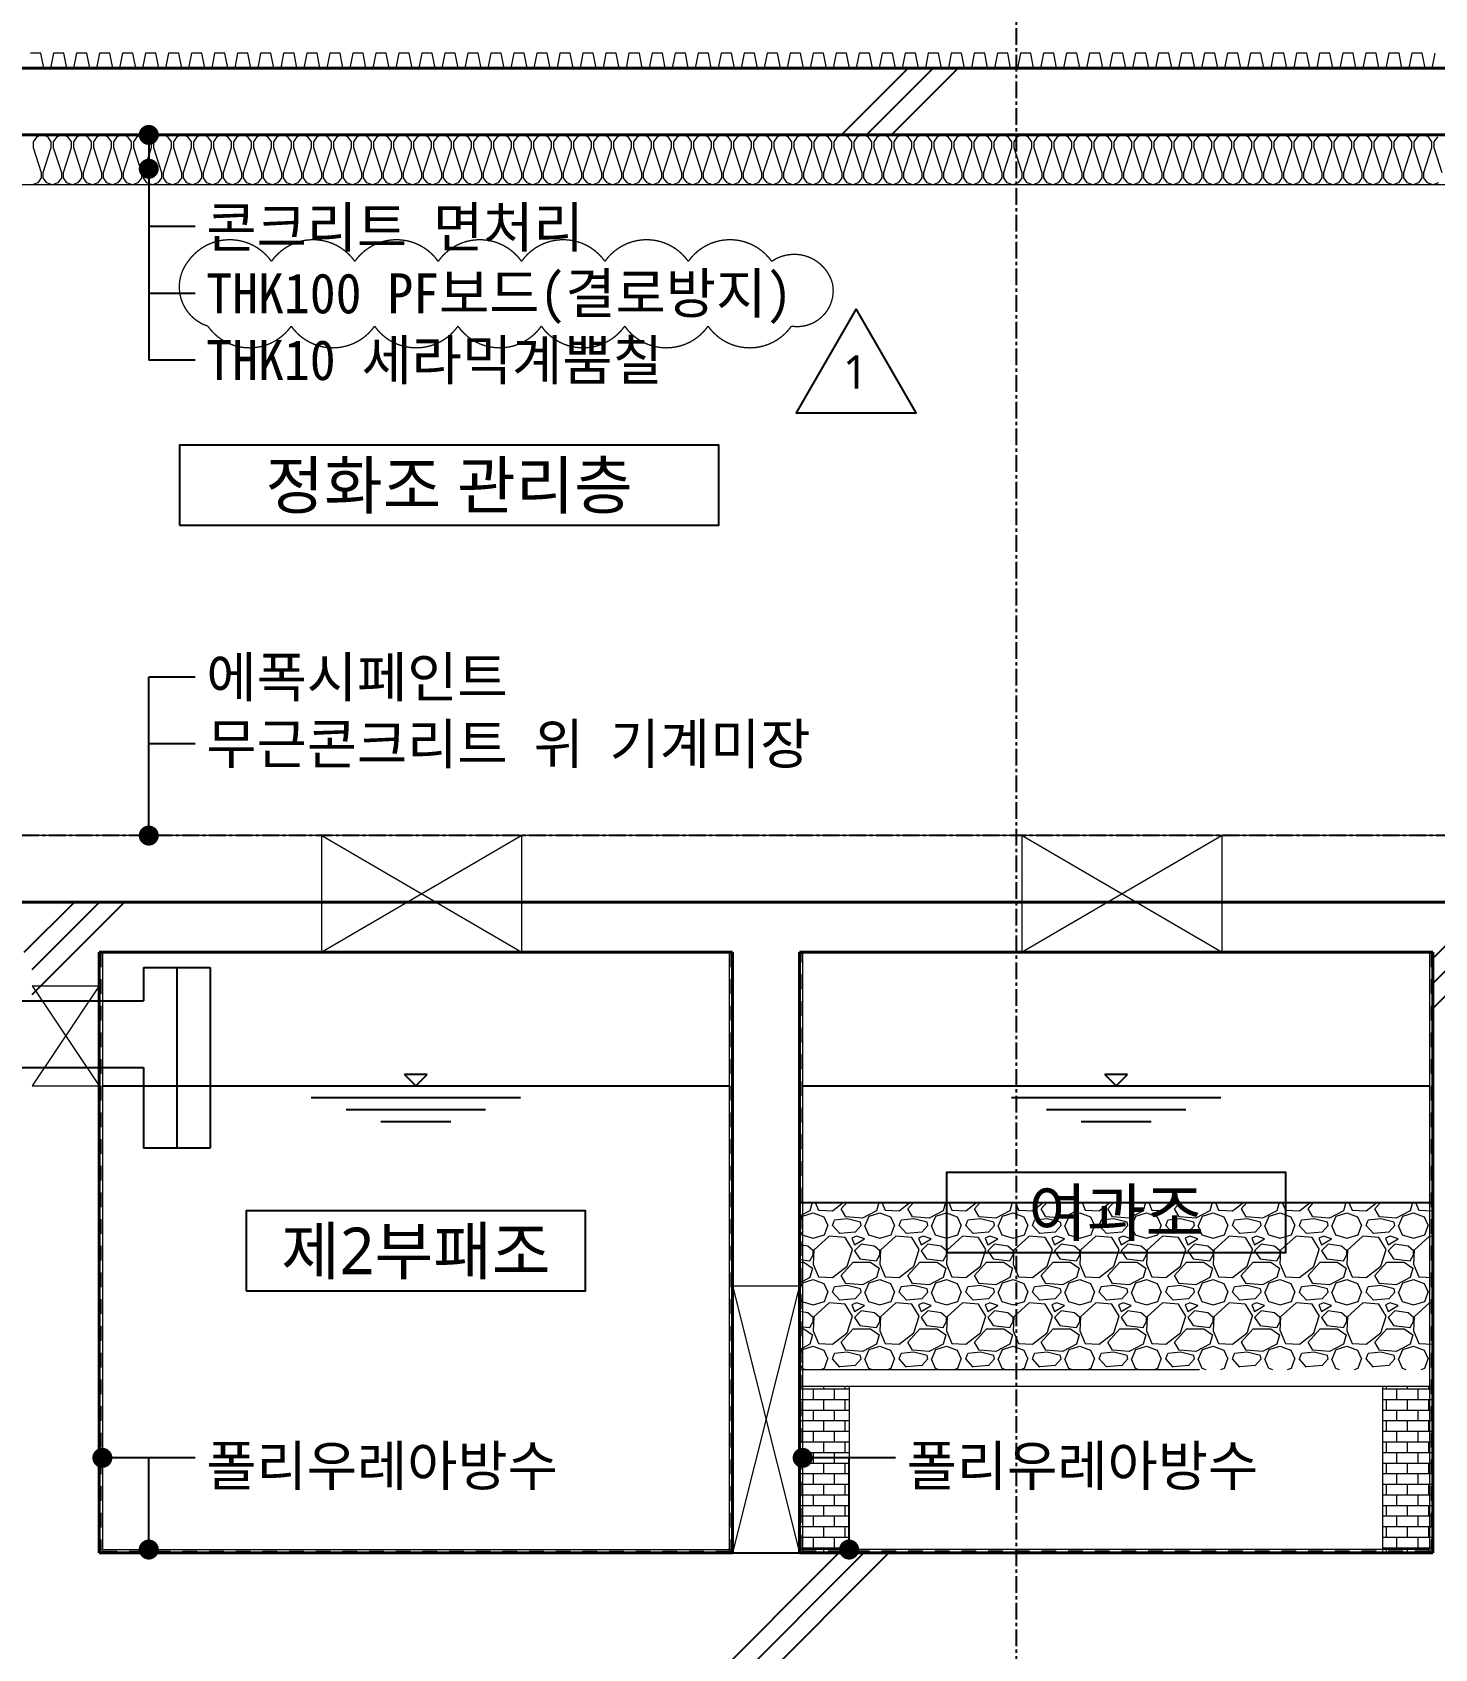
# Model space of a CAD drawing. Header units: millimetres. Extents: x 169673 to 334584, y 156879 to 224061.
# Drawn here: x 248933 to 253138, y 212178 to 217023 of the extents above; entities that cross this region are included whole.
import ezdxf
from ezdxf.enums import TextEntityAlignment as Align

# ---------------------------------------------------------------- set-up
doc = ezdxf.new("R2010")
doc.units = ezdxf.units.MM
doc.header["$LTSCALE"] = 40
doc.header["$MEASUREMENT"] = 0
for name, pattern in [('CEN', [62, 60, -1, 0, -1]), ('CENTER', [2, 1.25, -0.25, 0.25, -0.25]), ('HID', [2, 1.1, -0.9])]:
    doc.linetypes.add(name, pattern=pattern)
doc.layers.get('0').update_dxf_attribs({"linetype": 'CONTINUOUS'})
for name, color, linetype in [('1', 1, 'CONTINUOUS'), ('A-CONC-SOLD', 252, 'CEN'), ('A-MKXS-LEAD', 7, 'CONTINUOUS'), ('AA-AXIS-LINE-1', 1, 'CENTER'), ('해성', 4, 'CONTINUOUS')]:
    doc.layers.add(name, color=color, linetype=linetype)
for name, color, linetype, lineweight in [('A-BORD-TEXT', 3, 'CONTINUOUS', 25), ('A-CONC-LIN1', 2, 'CONTINUOUS', 40), ('A-CONC-LIN2', 7, 'CONTINUOUS', 25), ('A-MKXS-TEXT1', 3, 'CONTINUOUS', 25), ('A-MKXX-NAME', 3, 'CONTINUOUS', 25), ('A-MKXX-SYMB', 7, 'CONTINUOUS', 25), ('A-SECT-LIN2', 6, 'CONTINUOUS', 20), ('A-XXXX-DRBD', 9, 'CONTINUOUS', 20), ('A-XXXX-FIN2', 6, 'CONTINUOUS', 20), ('A-XXXX-HATC', 8, 'CONTINUOUS', 18), ('A-XXXX-INSL2', 8, 'CONTINUOUS', 18), ('A-XXXX-WAT1', 9, 'HID', 20), ('REV-202205', 20, 'CONTINUOUS', 25)]:
    doc.layers.add(name, color=color, linetype=linetype, lineweight=lineweight)
doc.styles.add('돋움체', font='')
doc.styles.add('맑은고딕', font='malgun.ttf')
doc.styles.get('돋움체').set_extended_font_data('DotumChe')

# ---------------------------------------------------------------- blocks, each defined once
blk = doc.blocks.new('A$C1EF06538')
at = {"color": 7}
for p, q in [((0, 0), (-25.8, 25.2)), ((25.8, 25.2), (-25.8, 25.2)), ((0, 0), (25.8, 25.2)), ((235.5, -27), (-235.5, -27)), ((157, -54), (-157, -54)), ((78.5, -81), (-78.5, -81))]:
    blk.add_line(p, q, dxfattribs=at)
blk = doc.blocks.new('A$C098F3C96')
at = {"layer": 'REV-202205'}
blk.add_lwpolyline([(2252, 3900), (0, 0), (4504, 0)], close=True, dxfattribs=at)
at = {"layer": 'A-BORD-TEXT', "style": '맑은고딕'}
blk.add_text('1', height=1250, dxfattribs=at).set_placement((2227, 1534), align=Align.MIDDLE)

msp = doc.modelspace()

# ---------------------------------------------------------------- hatches: boundary and pattern name
at = {"layer": 'A-CONC-SOLD'}
h = msp.add_hatch(dxfattribs=at)
h.set_pattern_fill('CONC', color=256, scale=100)
h.set_pattern_definition([(45, (-84000, 0), (-2121.32, 2121.32), []), (45, (-84000, 75), (-2121.32, 2121.32), []), (45, (-84000, 150), (-2121.32, 2121.32), [])])
h.paths.add_polyline_path([(255633.1, 214415.2), (255333.1, 214415.2), (255333.1, 216715.2), (256133.1, 216715.2), (256133.1, 216915.2), (244233.1, 216915.2), (244233.1, 216615.2), (245033.1, 216615.2), (245033.1, 214415.2), (244233.1, 214415.2), (244233.1, 213915.2), (245033.1, 213915.2), (245033.1, 209065.2), (255633.1, 209065.2)])
h.paths.add_polyline_path([(245433.1, 214265.2), (248933.1, 214265.2), (248933.1, 212465.2), (245433.1, 212465.2)], flags=16)
h.paths.add_polyline_path([(245433.1, 214415.2), (245433.1, 216715.2), (254933.1, 216715.2), (254933.1, 214415.2)], flags=16)
h.paths.add_polyline_path([(249133.1, 214265.2), (251033.1, 214265.2), (251033.1, 212465.2), (249133.1, 212465.2)], flags=16)
h.paths.add_polyline_path([(251233.1, 214265.2), (253133.1, 214265.2), (253133.1, 212465.2), (251233.1, 212465.2)], flags=16)
h.paths.add_polyline_path([(253333.1, 214265.2), (254933.1, 214265.2), (254933.1, 212465.2), (253333.1, 212465.2)], flags=16)
at = {"layer": 'A-XXXX-HATC', "ltscale": 3}
h = msp.add_hatch(dxfattribs=at)
h.set_pattern_fill('GRAVEL', color=256, scale=200)
h.set_pattern_definition([(228.0127875, (-198382.923, -17154.848), (-1600, -1800), [26.9072, -2663.81761]), (184.9697407, (-198400.923, -17174.848), (2400, 200), [46.1736, -4571.18495]), (132.510447, (-198446.923, -17178.848), (2000, -2200), [32.5576, -3223.20652]), (267.273689, (-198524.923, -17228.848), (200, 4000), [42.0476, -4162.71161]), (292.8336542, (-198526.923, -17270.848), (-1000, 2400), [41.231, -4081.874626]), (357.273689, (-198510.923, -17308.848), (-4000, 200), [42.0476, -4162.71161]), (37.6942405, (-198468.9226, -17310.848), (-2600, -2000), [55.6058, -5504.96971]), (72.2553284, (-198424.9226, -17276.848), (1400, 4400), [52.4976, -5197.2643]), (121.4295656, (-198408.923, -17226.848), (-1600, 2600), [42.19, -4176.81462]), (175.2363583, (-198430.923, -17190.848), (2200, -200), [48.1664, -2360.152516]), (222.3974378, (-198478.9226, -17186.848), (-2400, -2200), [62.2896, -6166.675]), (138.814075, (-198326.923, -17230.848), (-1400, 1200), [21.2602, -2104.76896]), (171.4692344, (-198342.923, -17216.848), (2600, -400), [40.4474, -4004.30228]), (225, (-198382.92, -17210.85), (-2e-14, -200), [28.2842, -254.55851]), (203.1985905, (-198396.923, -17186.848), (1000, 400), [15.2316, -1507.92302]), (291.8014095, (-198410.923, -17192.848), (-200, 600), [21.5406, -1055.49236]), (30.9637565, (-198402.923, -17212.848), (600, 400), [34.9858, -1131.20458]), (161.565051, (-198372.92, -17194.85), (400, -200), [25.2982, -607.15733]), (16.3895403, (-198526.923, -17192.848), (2000, 600), [35.44, -3508.56903]), (70.346176, (-198492.923, -17182.848), (-800, -2200), [29.7322, -2943.48155]), (293.1985905, (-198372.923, -17154.848), (-400, 1000), [30.463, -1492.69162]), (343.6104597, (-198360.923, -17182.848), (-2000, 600), [35.44, -3508.56903]), (339.443955, (-198526.923, -17316.848), (-1000, 400), [34.176, -1674.62475]), (294.7751406, (-198494.923, -17328.848), (-1000, 2200), [28.6356, -2834.92861]), (66.8014095, (-198370.923, -17354.848), (400, 1000), [30.463, -1492.69162]), (17.3540246, (-198358.923, -17326.848), (-2600, -800), [33.5262, -3319.08472]), (69.443955, (-198468.923, -17354.848), (-400, -1000), [17.088, -1691.71275]), (101.3099325, (-198382.923, -17354.848), (-200, 800), [10.198, -1009.6059]), (165.963757, (-198384.923, -17344.85), (600, -200), [41.231, -783.390125]), (186.009006, (-198424.923, -17334.848), (2000, 200), [38.21, -3782.784635]), (303.690068, (-198402.92, -17230.85), (-200, 400), [28.8444, -692.265855]), (353.1572266, (-198386.9226, -17254.848), (3400, -400), [50.3588, -4985.512525]), (60.945396, (-198336.923, -17260.848), (-800, -1400), [20.5912, -2038.53483]), (90, (-198326.92, -17242.85), (-200, 200), [12, -188]), (120.2564372, (-198428.923, -17328.848), (800, -1400), [27.7848, -2750.704]), (48.0127875, (-198442.923, -17304.848), (1600, 1800), [53.8144, -2636.91041]), (0, (-198406.92, -17264.85), (200, 200), [52, -148]), (325.3048465, (-198354.923, -17264.848), (2000, -1400), [31.6228, -3130.65486]), (254.054604, (-198328.923, -17282.848), (-200, -800), [29.1204, -1426.90158]), (207.6459754, (-198336.923, -17310.848), (-3800, -2000), [47.413, -4693.89484]), (175.4260787, (-198378.9226, -17332.848), (-2600, 200), [50.1598, -4965.81468])])
h.paths.add_polyline_path([(251233.1, 213515.2), (251233.1, 213015.2), (253133.1, 213015.2), (253133.1, 213515.2)])
h = msp.add_hatch(dxfattribs=at)
h.set_pattern_fill('BRICK', color=256, scale=5)
h.set_pattern_definition([(0, (186409.752, 181270.28), (0, 31.75), []), (90, (186409.75, 181270.28), (-63.5, 4e-15), [31.75, -31.75]), (90, (186441.5, 181270.28), (-63.5, 4e-15), [-31.75, 31.75])])
h.paths.add_polyline_path([(251233.1, 212465.2), (251383.1, 212465.2), (251383.1, 212965.2), (251233.1, 212965.2)])
h = msp.add_hatch(dxfattribs=at)
h.set_pattern_fill('BRICK', color=256, scale=5)
h.set_pattern_definition([(0, (188159.752, 181270.274), (0, 31.75), []), (90, (188159.75, 181270.274), (-63.5, 4e-15), [31.75, -31.75]), (90, (188191.5, 181270.274), (-63.5, 4e-15), [-31.75, 31.75])])
h.paths.add_polyline_path([(252983.1, 212465.2), (253133.1, 212465.2), (253133.1, 212965.2), (252983.1, 212965.2)])

# ---------------------------------------------------------------- linework, layer by layer
at = {"ltscale": 0.5}
for p, q in [((249266.1, 214219.6), (249266.1, 214119.6)), ((249466.1, 214219.6), (249466.1, 213678.4)), ((248800.1, 214119.6), (249266.1, 214119.6)), ((248800.1, 213919.6), (249266.1, 213919.6)), ((249266.1, 213919.6), (249266.1, 213678.4))]:
    msp.add_line(p, q, dxfattribs=at)
for p, q in [((249266.1, 214219.6), (249466.1, 214219.6)), ((249466.1, 213678.4), (249266.1, 213678.4))]:
    msp.add_line(p, q)
msp.add_lwpolyline([(251233.1, 213515.2), (253133.1, 213515.2)])
at = {"layer": '1'}
msp.add_line((249366.1, 214219.6), (249366.1, 213678.4), dxfattribs=at)
at = {"layer": 'A-CONC-LIN1'}
for p, q in [((256133.1, 216915.2), (244233.1, 216915.2)), ((254933.1, 216715.2), (245433.1, 216715.2)), ((254933.1, 214415.2), (245433.1, 214415.2)), ((249133.1, 214265.2), (249133.1, 212465.2)), ((251033.1, 214265.2), (249133.1, 214265.2)), ((251033.1, 214265.2), (251033.1, 212465.2)), ((251233.1, 214265.2), (251233.1, 212465.2)), ((253133.1, 214265.2), (251233.1, 214265.2)), ((253133.1, 214265.2), (253133.1, 212465.2)), ((251033.1, 212465.2), (249133.1, 212465.2)), ((253133.1, 212465.2), (251233.1, 212465.2))]:
    msp.add_line(p, q, dxfattribs=at)
at = {"layer": 'A-CONC-LIN2'}
for p, q in [((249143.1, 213865.2), (251023.1, 213865.2)), ((251243.1, 213865.2), (253123.1, 213865.2))]:
    msp.add_line(p, q, dxfattribs=at)
at = {"layer": 'A-MKXS-LEAD'}
for p, q in [((249282.3, 216715.2), (249282.3, 216040.3)), ((249421.6, 216440.3), (249282.3, 216440.3)), ((249421.6, 216240.3), (249282.3, 216240.3)), ((249421.6, 216040.3), (249282.3, 216040.3)), ((249282.3, 214615.2), (249282.3, 215090)), ((249421.6, 215090), (249282.3, 215090)), ((249421.6, 214890), (249282.3, 214890)), ((249421.6, 212750), (249143.1, 212750)), ((249282.3, 212475.2), (249282.3, 212750)), ((251521.6, 212750), (251243.1, 212750)), ((251382.3, 212475.2), (251382.3, 212750))]:
    msp.add_line(p, q, dxfattribs=at)
at = {"layer": 'A-MKXS-LEAD', "const_width": 30}
for points in [[(249297.3, 216715.2, 1), (249267.3, 216715.2, 1)], [(249297.3, 216613.7, 1), (249267.3, 216613.7, 1)], [(249297.3, 214615.2, -1), (249267.3, 214615.2, -1)], [(249158.1, 212750, -1), (249128.1, 212750, -1)], [(251258.1, 212750, -1), (251228.1, 212750, -1)], [(249297.3, 212475.2, -1), (249267.3, 212475.2, -1)], [(251397.3, 212475.2, -1), (251367.3, 212475.2, -1)]]:
    msp.add_lwpolyline(points, format="xyb", close=True, dxfattribs=at)
at = {"layer": 'A-MKXX-SYMB'}
for points in [[(249374.6, 215545.2), (250991.6, 215545.2), (250991.6, 215785.2), (249374.6, 215785.2)], [(251674.6, 213365.1), (252691.6, 213365.1), (252691.6, 213605.1), (251674.6, 213605.1)], [(249574.6, 213250.2), (250591.6, 213250.2), (250591.6, 213490.2), (249574.6, 213490.2)]]:
    msp.add_lwpolyline(points, close=True, dxfattribs=at)
at = {"layer": 'A-SECT-LIN2'}
for p, q in [((249133.1, 212473.1), (249141, 212465.2)), ((251033.1, 212473.1), (251025.1, 212465.2)), ((251233.1, 212473.1), (251241, 212465.2)), ((253133.1, 212473.1), (253125.1, 212465.2))]:
    msp.add_line(p, q, dxfattribs=at)
for points in [[(249143.1, 214265.2), (249143.1, 212477.2), (249145.1, 212475.2), (251033.1, 212475.2)], [(251023.1, 214265.2), (251023.1, 212477.2), (251021, 212475.2)], [(253123.1, 214265.2), (253123.1, 212477.2), (253121, 212475.2), (251245.1, 212475.2), (251243.1, 212477.2), (251243.1, 214265.2)]]:
    msp.add_lwpolyline(points, dxfattribs=at)
at = {"layer": 'A-XXXX-DRBD'}
msp.add_lwpolyline([(253138.4, 216960.2), (253129.7, 216915.2), (253109.2, 216915.2), (253100.4, 216960.2), (253069.4, 216960.2), (253060.6, 216915.2), (253040.1, 216915.2), (253031.4, 216960.2), (253000.3, 216960.2), (252991.6, 216915.2), (252971.1, 216915.2), (252962.4, 216960.2), (252931.3, 216960.2), (252922.6, 216915.2), (252902.1, 216915.2), (252893.3, 216960.2), (252862.3, 216960.2), (252853.5, 216915.2), (252833, 216915.2), (252824.3, 216960.2), (252793.2, 216960.2), (252784.5, 216915.2), (252764, 216915.2), (252755.3, 216960.2), (252724.2, 216960.2), (252715.5, 216915.2), (252695, 216915.2), (252686.2, 216960.2), (252655.2, 216960.2), (252646.4, 216915.2), (252625.9, 216915.2), (252617.2, 216960.2), (252586.1, 216960.2), (252577.4, 216915.2), (252556.9, 216915.2), (252548.2, 216960.2), (252517.1, 216960.2), (252508.4, 216915.2), (252487.9, 216915.2), (252479.1, 216960.2), (252448.1, 216960.2), (252439.3, 216915.2), (252418.8, 216915.2), (252410.1, 216960.2), (252379, 216960.2), (252370.3, 216915.2), (252349.8, 216915.2), (252341.1, 216960.2), (252310, 216960.2), (252301.2, 216915.2), (252280.8, 216915.2), (252272, 216960.2), (252241, 216960.2), (252232.2, 216915.2), (252211.7, 216915.2), (252203, 216960.2), (252171.9, 216960.2), (252163.2, 216915.2), (252142.7, 216915.2), (252134, 216960.2), (252102.9, 216960.2), (252094.1, 216915.2), (252073.7, 216915.2), (252064.9, 216960.2), (252033.9, 216960.2), (252025.1, 216915.2), (252004.6, 216915.2), (251995.9, 216960.2), (251964.8, 216960.2), (251956.1, 216915.2), (251935.6, 216915.2), (251926.9, 216960.2), (251895.8, 216960.2), (251887.1, 216915.2), (251866.6, 216915.2), (251857.8, 216960.2), (251826.8, 216960.2), (251818, 216915.2), (251797.5, 216915.2), (251788.8, 216960.2), (251757.7, 216960.2), (251749, 216915.2), (251728.5, 216915.2), (251719.8, 216960.2), (251688.7, 216960.2), (251679.9, 216915.2), (251659.5, 216915.2), (251650.7, 216960.2), (251619.7, 216960.2), (251610.9, 216915.2), (251590.4, 216915.2), (251581.7, 216960.2), (251550.6, 216960.2), (251541.9, 216915.2), (251521.4, 216915.2), (251512.7, 216960.2), (251481.6, 216960.2), (251472.8, 216915.2), (251452.4, 216915.2), (251443.6, 216960.2), (251412.6, 216960.2), (251403.8, 216915.2), (251383.3, 216915.2), (251374.6, 216960.2), (251343.5, 216960.2), (251334.8, 216915.2), (251314.3, 216915.2), (251305.6, 216960.2), (251274.5, 216960.2), (251265.7, 216915.2), (251245.3, 216915.2), (251236.5, 216960.2), (251205.5, 216960.2), (251196.7, 216915.2), (251176.2, 216915.2), (251167.5, 216960.2), (251136.4, 216960.2), (251127.7, 216915.2), (251107.2, 216915.2), (251098.4, 216960.2), (251067.4, 216960.2), (251058.6, 216915.2), (251038.2, 216915.2), (251029.4, 216960.2), (250998.4, 216960.2), (250989.6, 216915.2), (250969.1, 216915.2), (250960.4, 216960.2), (250929.3, 216960.2), (250920.6, 216915.2), (250900.1, 216915.2), (250891.4, 216960.2), (250860.3, 216960.2), (250851.5, 216915.2), (250831.1, 216915.2), (250822.3, 216960.2), (250791.3, 216960.2), (250782.5, 216915.2), (250762, 216915.2), (250753.3, 216960.2), (250722.2, 216960.2), (250713.5, 216915.2), (250693, 216915.2), (250684.2, 216960.2), (250653.2, 216960.2), (250644.4, 216915.2), (250624, 216915.2), (250615.2, 216960.2), (250584.2, 216960.2), (250575.4, 216915.2), (250554.9, 216915.2), (250546.2, 216960.2), (250515.1, 216960.2), (250506.4, 216915.2), (250485.9, 216915.2), (250477.1, 216960.2), (250446.1, 216960.2), (250437.3, 216915.2), (250416.9, 216915.2), (250408.1, 216960.2), (250377.1, 216960.2), (250368.3, 216915.2), (250347.8, 216915.2), (250339.1, 216960.2), (250308, 216960.2), (250299.3, 216915.2), (250278.8, 216915.2), (250270, 216960.2), (250239, 216960.2), (250230.2, 216915.2), (250209.8, 216915.2), (250201, 216960.2), (250170, 216960.2), (250161.2, 216915.2), (250140.7, 216915.2), (250132, 216960.2), (250100.9, 216960.2), (250092.2, 216915.2), (250071.7, 216915.2), (250062.9, 216960.2), (250031.9, 216960.2), (250023.1, 216915.2), (250002.7, 216915.2), (249993.9, 216960.2), (249962.9, 216960.2), (249954.1, 216915.2), (249933.6, 216915.2), (249924.9, 216960.2), (249893.8, 216960.2), (249885.1, 216915.2), (249864.6, 216915.2), (249855.8, 216960.2), (249824.8, 216960.2), (249816, 216915.2), (249795.6, 216915.2), (249786.8, 216960.2), (249755.8, 216960.2), (249747, 216915.2), (249726.5, 216915.2), (249717.8, 216960.2), (249686.7, 216960.2), (249678, 216915.2), (249657.5, 216915.2), (249648.7, 216960.2), (249617.7, 216960.2), (249608.9, 216915.2), (249588.5, 216915.2), (249579.7, 216960.2), (249548.7, 216960.2), (249539.9, 216915.2), (249519.4, 216915.2), (249510.7, 216960.2), (249479.6, 216960.2), (249470.9, 216915.2), (249450.4, 216915.2), (249441.6, 216960.2), (249410.6, 216960.2), (249401.8, 216915.2), (249381.4, 216915.2), (249372.6, 216960.2), (249341.6, 216960.2), (249332.8, 216915.2), (249312.3, 216915.2), (249303.6, 216960.2), (249272.5, 216960.2), (249263.8, 216915.2), (249243.3, 216915.2), (249234.5, 216960.2), (249203.5, 216960.2), (249194.7, 216915.2), (249174.3, 216915.2), (249165.5, 216960.2), (249134.5, 216960.2), (249125.7, 216915.2), (249105.2, 216915.2), (249096.5, 216960.2), (249065.4, 216960.2), (249056.7, 216915.2), (249036.2, 216915.2), (249027.4, 216960.2), (248996.4, 216960.2), (248987.6, 216915.2), (248967.2, 216915.2), (248958.4, 216960.2), (248927.4, 216960.2)], dxfattribs=at)
at = {"layer": 'A-XXXX-FIN2'}
msp.add_line((254923.1, 214615.2), (245433.1, 214615.2), dxfattribs=at)
at = {"layer": 'A-XXXX-HATC', "ltscale": 3}
for points in [[(249801.4, 214265.2), (249801.4, 214615.2)], [(250401.4, 214615.2), (249801.4, 214265.2)], [(249801.4, 214615.2), (250401.4, 214265.2)], [(250401.4, 214265.2), (250401.4, 214615.2)], [(251901, 214265.2), (251901, 214615.2)], [(252501, 214615.2), (251901, 214265.2)], [(251901, 214615.2), (252501, 214265.2)], [(252501, 214265.2), (252501, 214615.2)], [(248933.1, 214165.2), (249133.1, 214165.2)], [(249133.1, 214165.2), (248933.1, 213865.2)], [(248933.1, 214165.2), (249133.1, 213865.2)], [(248933.1, 213865.2), (249133.1, 213865.2)]]:
    msp.add_lwpolyline(points, dxfattribs=at)
at = {"layer": 'A-XXXX-HATC', "ltscale": 3, "elevation": 0}
for points in [[(251033.1, 213265.2), (251233.1, 213265.2)], [(251233.1, 213265.2), (251033.1, 212465.2)], [(251033.1, 213265.2), (251233.1, 212465.2)], [(251233.1, 213015.2), (252433.1, 213015.2)], [(251233.1, 212965.2), (253133.1, 212965.2)], [(251383.1, 212465.2), (251383.1, 212965.2)], [(252983.1, 212465.2), (252983.1, 212965.2)]]:
    msp.add_lwpolyline(points, dxfattribs=at)
at = {"layer": 'A-XXXX-INSL2'}
msp.add_line((254933.1, 216565.2), (245433.1, 216565.2), dxfattribs=at)
for points in [[(253149.6, 216571.2), (253133.1, 216565.2), (253116.6, 216571.2), (253106.1, 216586.2), (253106.1, 216602.7), (253130.1, 216677.7), (253130.1, 216694.2), (253119.6, 216709.2), (253103.1, 216715.2), (253086.6, 216709.2), (253076.1, 216694.2), (253076.1, 216677.7), (253100.1, 216602.7), (253100.1, 216586.2), (253089.6, 216571.2), (253073.1, 216565.2), (253056.6, 216571.2), (253046.1, 216586.2), (253046.1, 216602.7), (253070.1, 216677.7), (253070.1, 216694.2), (253059.6, 216709.2), (253043.1, 216715.2), (253026.6, 216709.2), (253016.1, 216694.2), (253016.1, 216677.7), (253040.1, 216602.7), (253040.1, 216586.2), (253029.6, 216571.2), (253013.1, 216565.2), (252996.6, 216571.2), (252986.1, 216586.2), (252986.1, 216602.7), (253010.1, 216677.7), (253010.1, 216694.2), (252999.6, 216709.2), (252983.1, 216715.2), (252966.6, 216709.2), (252956.1, 216694.2), (252956.1, 216677.7), (252980.1, 216602.7), (252980.1, 216586.2), (252969.6, 216571.2), (252953.1, 216565.2), (252936.6, 216571.2), (252926.1, 216586.2), (252926.1, 216602.7), (252950.1, 216677.7), (252950.1, 216694.2), (252939.6, 216709.2), (252923.1, 216715.2), (252906.6, 216709.2), (252896.1, 216694.2), (252896.1, 216677.7), (252920.1, 216602.7), (252920.1, 216586.2), (252909.6, 216571.2), (252893.1, 216565.2), (252876.6, 216571.2), (252866.1, 216586.2), (252866.1, 216602.7), (252890.1, 216677.7), (252890.1, 216694.2), (252879.6, 216709.2), (252863.1, 216715.2), (252846.6, 216709.2), (252836.1, 216694.2), (252836.1, 216677.7), (252860.1, 216602.7), (252860.1, 216586.2), (252849.6, 216571.2), (252833.1, 216565.2), (252816.6, 216571.2), (252806.1, 216586.2), (252806.1, 216602.7), (252830.1, 216677.7), (252830.1, 216694.2), (252819.6, 216709.2), (252803.1, 216715.2), (252786.6, 216709.2), (252776.1, 216694.2), (252776.1, 216677.7), (252800.1, 216602.7), (252800.1, 216586.2), (252789.6, 216571.2), (252773.1, 216565.2), (252756.6, 216571.2), (252746.1, 216586.2), (252746.1, 216602.7), (252770.1, 216677.7), (252770.1, 216694.2), (252759.6, 216709.2), (252743.1, 216715.2), (252726.6, 216709.2), (252716.1, 216694.2), (252716.1, 216677.7), (252740.1, 216602.7), (252740.1, 216586.2), (252729.6, 216571.2), (252713.1, 216565.2), (252696.6, 216571.2), (252686.1, 216586.2), (252686.1, 216602.7), (252710.1, 216677.7), (252710.1, 216694.2), (252699.6, 216709.2), (252683.1, 216715.2), (252666.6, 216709.2), (252656.1, 216694.2), (252656.1, 216677.7), (252680.1, 216602.7), (252680.1, 216586.2), (252669.6, 216571.2), (252653.1, 216565.2), (252636.6, 216571.2), (252626.1, 216586.2), (252626.1, 216602.7), (252650.1, 216677.7), (252650.1, 216694.2), (252639.6, 216709.2), (252623.1, 216715.2), (252606.6, 216709.2), (252596.1, 216694.2), (252596.1, 216677.7), (252620.1, 216602.7), (252620.1, 216586.2), (252609.6, 216571.2), (252593.1, 216565.2), (252576.6, 216571.2), (252566.1, 216586.2), (252566.1, 216602.7), (252590.1, 216677.7), (252590.1, 216694.2), (252579.6, 216709.2), (252563.1, 216715.2), (252546.6, 216709.2), (252536.1, 216694.2), (252536.1, 216677.7), (252560.1, 216602.7), (252560.1, 216586.2), (252549.6, 216571.2), (252533.1, 216565.2), (252516.6, 216571.2), (252506.1, 216586.2), (252506.1, 216602.7), (252530.1, 216677.7), (252530.1, 216694.2), (252519.6, 216709.2), (252503.1, 216715.2), (252486.6, 216709.2), (252476.1, 216694.2), (252476.1, 216677.7), (252500.1, 216602.7), (252500.1, 216586.2), (252489.6, 216571.2), (252473.1, 216565.2), (252456.6, 216571.2), (252446.1, 216586.2), (252446.1, 216602.7), (252470.1, 216677.7), (252470.1, 216694.2), (252459.6, 216709.2), (252443.1, 216715.2), (252426.6, 216709.2), (252416.1, 216694.2), (252416.1, 216677.7), (252440.1, 216602.7), (252440.1, 216586.2), (252429.6, 216571.2), (252413.1, 216565.2), (252396.6, 216571.2), (252386.1, 216586.2), (252386.1, 216602.7), (252410.1, 216677.7), (252410.1, 216694.2), (252399.6, 216709.2), (252383.1, 216715.2), (252366.6, 216709.2), (252356.1, 216694.2), (252356.1, 216677.7), (252380.1, 216602.7), (252380.1, 216586.2), (252369.6, 216571.2), (252353.1, 216565.2), (252336.6, 216571.2), (252326.1, 216586.2), (252326.1, 216602.7), (252350.1, 216677.7), (252350.1, 216694.2), (252339.6, 216709.2), (252323.1, 216715.2), (252306.6, 216709.2), (252296.1, 216694.2), (252296.1, 216677.7), (252320.1, 216602.7), (252320.1, 216586.2), (252309.6, 216571.2), (252293.1, 216565.2), (252276.6, 216571.2), (252266.1, 216586.2), (252266.1, 216602.7), (252290.1, 216677.7), (252290.1, 216694.2), (252279.6, 216709.2), (252263.1, 216715.2), (252246.6, 216709.2), (252236.1, 216694.2), (252236.1, 216677.7), (252260.1, 216602.7), (252260.1, 216586.2), (252249.6, 216571.2), (252233.1, 216565.2), (252216.6, 216571.2), (252206.1, 216586.2), (252206.1, 216602.7), (252230.1, 216677.7), (252230.1, 216694.2), (252219.6, 216709.2), (252203.1, 216715.2), (252186.6, 216709.2), (252176.1, 216694.2), (252176.1, 216677.7), (252200.1, 216602.7), (252200.1, 216586.2), (252189.6, 216571.2), (252173.1, 216565.2), (252156.6, 216571.2), (252146.1, 216586.2), (252146.1, 216602.7), (252170.1, 216677.7), (252170.1, 216694.2), (252159.6, 216709.2), (252143.1, 216715.2), (252126.6, 216709.2), (252116.1, 216694.2), (252116.1, 216677.7), (252140.1, 216602.7), (252140.1, 216586.2), (252129.6, 216571.2), (252113.1, 216565.2), (252096.6, 216571.2), (252086.1, 216586.2), (252086.1, 216602.7), (252110.1, 216677.7), (252110.1, 216694.2), (252099.6, 216709.2), (252083.1, 216715.2), (252066.6, 216709.2), (252056.1, 216694.2), (252056.1, 216677.7), (252080.1, 216602.7), (252080.1, 216586.2), (252069.6, 216571.2), (252053.1, 216565.2), (252036.6, 216571.2), (252026.1, 216586.2), (252026.1, 216602.7), (252050.1, 216677.7), (252050.1, 216694.2), (252039.6, 216709.2), (252023.1, 216715.2), (252006.6, 216709.2), (251996.1, 216694.2), (251996.1, 216677.7), (252020.1, 216602.7), (252020.1, 216586.2), (252009.6, 216571.2), (251993.1, 216565.2), (251976.6, 216571.2), (251966.1, 216586.2), (251966.1, 216602.7), (251990.1, 216677.7), (251990.1, 216694.2), (251979.6, 216709.2), (251963.1, 216715.2), (251946.6, 216709.2), (251936.1, 216694.2), (251936.1, 216677.7), (251960.1, 216602.7), (251960.1, 216586.2), (251949.6, 216571.2), (251933.1, 216565.2), (251916.6, 216571.2), (251906.1, 216586.2), (251906.1, 216602.7), (251930.1, 216677.7), (251930.1, 216694.2), (251919.6, 216709.2), (251903.1, 216715.2), (251886.6, 216709.2), (251876.1, 216694.2), (251876.1, 216677.7), (251900.1, 216602.7), (251900.1, 216586.2), (251889.6, 216571.2), (251873.1, 216565.2), (251856.6, 216571.2), (251846.1, 216586.2), (251846.1, 216602.7), (251870.1, 216677.7), (251870.1, 216694.2), (251859.6, 216709.2), (251843.1, 216715.2), (251826.6, 216709.2), (251816.1, 216694.2), (251816.1, 216677.7), (251840.1, 216602.7), (251840.1, 216586.2), (251829.6, 216571.2), (251813.1, 216565.2), (251796.6, 216571.2), (251786.1, 216586.2), (251786.1, 216602.7), (251810.1, 216677.7), (251810.1, 216694.2), (251799.6, 216709.2), (251783.1, 216715.2), (251766.6, 216709.2), (251756.1, 216694.2), (251756.1, 216677.7), (251780.1, 216602.7), (251780.1, 216586.2), (251769.6, 216571.2), (251753.1, 216565.2), (251736.6, 216571.2), (251726.1, 216586.2), (251726.1, 216602.7), (251750.1, 216677.7), (251750.1, 216694.2), (251739.6, 216709.2), (251723.1, 216715.2), (251706.6, 216709.2), (251696.1, 216694.2), (251696.1, 216677.7), (251720.1, 216602.7), (251720.1, 216586.2), (251709.6, 216571.2), (251693.1, 216565.2), (251676.6, 216571.2), (251666.1, 216586.2), (251666.1, 216602.7), (251690.1, 216677.7), (251690.1, 216694.2), (251679.6, 216709.2), (251663.1, 216715.2), (251646.6, 216709.2), (251636.1, 216694.2), (251636.1, 216677.7), (251660.1, 216602.7), (251660.1, 216586.2), (251649.6, 216571.2), (251633.1, 216565.2), (251616.6, 216571.2), (251606.1, 216586.2), (251606.1, 216602.7), (251630.1, 216677.7), (251630.1, 216694.2), (251619.6, 216709.2), (251603.1, 216715.2), (251586.6, 216709.2), (251576.1, 216694.2), (251576.1, 216677.7), (251600.1, 216602.7), (251600.1, 216586.2), (251589.6, 216571.2), (251573.1, 216565.2), (251556.6, 216571.2), (251546.1, 216586.2), (251546.1, 216602.7), (251570.1, 216677.7), (251570.1, 216694.2), (251559.6, 216709.2), (251543.1, 216715.2), (251526.6, 216709.2), (251516.1, 216694.2), (251516.1, 216677.7), (251540.1, 216602.7), (251540.1, 216586.2), (251529.6, 216571.2), (251513.1, 216565.2), (251496.6, 216571.2), (251486.1, 216586.2), (251486.1, 216602.7), (251510.1, 216677.7), (251510.1, 216694.2), (251499.6, 216709.2), (251483.1, 216715.2), (251466.6, 216709.2), (251456.1, 216694.2), (251456.1, 216677.7), (251480.1, 216602.7), (251480.1, 216586.2), (251469.6, 216571.2), (251453.1, 216565.2), (251436.6, 216571.2), (251426.1, 216586.2), (251426.1, 216602.7), (251450.1, 216677.7), (251450.1, 216694.2), (251439.6, 216709.2), (251423.1, 216715.2), (251406.6, 216709.2), (251396.1, 216694.2), (251396.1, 216677.7), (251420.1, 216602.7), (251420.1, 216586.2), (251409.6, 216571.2), (251393.1, 216565.2), (251376.6, 216571.2), (251366.1, 216586.2), (251366.1, 216602.7), (251390.1, 216677.7), (251390.1, 216694.2), (251379.6, 216709.2), (251363.1, 216715.2), (251346.6, 216709.2), (251336.1, 216694.2), (251336.1, 216677.7), (251360.1, 216602.7), (251360.1, 216586.2), (251349.6, 216571.2), (251333.1, 216565.2), (251316.6, 216571.2), (251306.1, 216586.2), (251306.1, 216602.7), (251330.1, 216677.7), (251330.1, 216694.2), (251319.6, 216709.2), (251303.1, 216715.2), (251286.6, 216709.2), (251276.1, 216694.2), (251276.1, 216677.7), (251300.1, 216602.7), (251300.1, 216586.2), (251289.6, 216571.2), (251273.1, 216565.2), (251256.6, 216571.2), (251246.1, 216586.2), (251246.1, 216602.7), (251270.1, 216677.7), (251270.1, 216694.2), (251259.6, 216709.2), (251243.1, 216715.2), (251226.6, 216709.2), (251216.1, 216694.2), (251216.1, 216677.7), (251240.1, 216602.7), (251240.1, 216586.2), (251229.6, 216571.2), (251213.1, 216565.2), (251196.6, 216571.2), (251186.1, 216586.2), (251186.1, 216602.7), (251210.1, 216677.7), (251210.1, 216694.2), (251199.6, 216709.2), (251183.1, 216715.2), (251166.6, 216709.2), (251156.1, 216694.2), (251156.1, 216677.7), (251180.1, 216602.7), (251180.1, 216586.2), (251169.6, 216571.2), (251153.1, 216565.2), (251136.6, 216571.2), (251126.1, 216586.2), (251126.1, 216602.7), (251150.1, 216677.7), (251150.1, 216694.2), (251139.6, 216709.2), (251123.1, 216715.2), (251106.6, 216709.2), (251096.1, 216694.2), (251096.1, 216677.7), (251120.1, 216602.7), (251120.1, 216586.2), (251109.6, 216571.2), (251093.1, 216565.2), (251076.6, 216571.2), (251066.1, 216586.2), (251066.1, 216602.7), (251090.1, 216677.7), (251090.1, 216694.2), (251079.6, 216709.2), (251063.1, 216715.2), (251046.6, 216709.2), (251036.1, 216694.2), (251036.1, 216677.7), (251060.1, 216602.7), (251060.1, 216586.2), (251049.6, 216571.2), (251033.1, 216565.2), (251016.6, 216571.2), (251006.1, 216586.2), (251006.1, 216602.7), (251030.1, 216677.7), (251030.1, 216694.2), (251019.6, 216709.2), (251003.1, 216715.2), (250986.6, 216709.2), (250976.1, 216694.2), (250976.1, 216677.7), (251000.1, 216602.7), (251000.1, 216586.2), (250989.6, 216571.2), (250973.1, 216565.2), (250956.6, 216571.2), (250946.1, 216586.2), (250946.1, 216602.7), (250970.1, 216677.7), (250970.1, 216694.2), (250959.6, 216709.2), (250943.1, 216715.2), (250926.6, 216709.2), (250916.1, 216694.2), (250916.1, 216677.7), (250940.1, 216602.7), (250940.1, 216586.2), (250929.6, 216571.2), (250913.1, 216565.2), (250896.6, 216571.2), (250886.1, 216586.2), (250886.1, 216602.7), (250910.1, 216677.7), (250910.1, 216694.2), (250899.6, 216709.2), (250883.1, 216715.2), (250866.6, 216709.2), (250856.1, 216694.2), (250856.1, 216677.7), (250880.1, 216602.7), (250880.1, 216586.2), (250869.6, 216571.2), (250853.1, 216565.2), (250836.6, 216571.2), (250826.1, 216586.2), (250826.1, 216602.7), (250850.1, 216677.7), (250850.1, 216694.2), (250839.6, 216709.2), (250823.1, 216715.2), (250806.6, 216709.2), (250796.1, 216694.2), (250796.1, 216677.7), (250820.1, 216602.7), (250820.1, 216586.2), (250809.6, 216571.2), (250793.1, 216565.2), (250776.6, 216571.2), (250766.1, 216586.2), (250766.1, 216602.7), (250790.1, 216677.7), (250790.1, 216694.2), (250779.6, 216709.2), (250763.1, 216715.2), (250746.6, 216709.2), (250736.1, 216694.2), (250736.1, 216677.7), (250760.1, 216602.7), (250760.1, 216586.2), (250749.6, 216571.2), (250733.1, 216565.2), (250716.6, 216571.2), (250706.1, 216586.2), (250706.1, 216602.7), (250730.1, 216677.7), (250730.1, 216694.2), (250719.6, 216709.2), (250703.1, 216715.2), (250686.6, 216709.2), (250676.1, 216694.2), (250676.1, 216677.7), (250700.1, 216602.7), (250700.1, 216586.2), (250689.6, 216571.2), (250673.1, 216565.2), (250656.6, 216571.2), (250646.1, 216586.2), (250646.1, 216602.7), (250670.1, 216677.7), (250670.1, 216694.2), (250659.6, 216709.2), (250643.1, 216715.2), (250626.6, 216709.2), (250616.1, 216694.2), (250616.1, 216677.7), (250640.1, 216602.7), (250640.1, 216586.2), (250629.6, 216571.2), (250613.1, 216565.2), (250596.6, 216571.2), (250586.1, 216586.2), (250586.1, 216602.7), (250610.1, 216677.7), (250610.1, 216694.2), (250599.6, 216709.2), (250583.1, 216715.2), (250566.6, 216709.2), (250556.1, 216694.2), (250556.1, 216677.7), (250580.1, 216602.7), (250580.1, 216586.2), (250569.6, 216571.2), (250553.1, 216565.2), (250536.6, 216571.2), (250526.1, 216586.2), (250526.1, 216602.7), (250550.1, 216677.7), (250550.1, 216694.2), (250539.6, 216709.2), (250523.1, 216715.2), (250506.6, 216709.2), (250496.1, 216694.2), (250496.1, 216677.7), (250520.1, 216602.7), (250520.1, 216586.2), (250509.6, 216571.2), (250493.1, 216565.2), (250476.6, 216571.2), (250466.1, 216586.2), (250466.1, 216602.7), (250490.1, 216677.7), (250490.1, 216694.2), (250479.6, 216709.2), (250463.1, 216715.2), (250446.6, 216709.2), (250436.1, 216694.2), (250436.1, 216677.7), (250460.1, 216602.7), (250460.1, 216586.2), (250449.6, 216571.2), (250433.1, 216565.2), (250416.6, 216571.2), (250406.1, 216586.2), (250406.1, 216602.7), (250430.1, 216677.7), (250430.1, 216694.2), (250419.6, 216709.2), (250403.1, 216715.2), (250386.6, 216709.2), (250376.1, 216694.2), (250376.1, 216677.7), (250400.1, 216602.7), (250400.1, 216586.2), (250389.6, 216571.2), (250373.1, 216565.2), (250356.6, 216571.2), (250346.1, 216586.2), (250346.1, 216602.7), (250370.1, 216677.7), (250370.1, 216694.2), (250359.6, 216709.2), (250343.1, 216715.2), (250326.6, 216709.2), (250316.1, 216694.2), (250316.1, 216677.7), (250340.1, 216602.7), (250340.1, 216586.2), (250329.6, 216571.2), (250313.1, 216565.2), (250296.6, 216571.2), (250286.1, 216586.2), (250286.1, 216602.7), (250310.1, 216677.7), (250310.1, 216694.2), (250299.6, 216709.2), (250283.1, 216715.2), (250266.6, 216709.2), (250256.1, 216694.2), (250256.1, 216677.7), (250280.1, 216602.7), (250280.1, 216586.2), (250269.6, 216571.2), (250253.1, 216565.2), (250236.6, 216571.2), (250226.1, 216586.2), (250226.1, 216602.7), (250250.1, 216677.7), (250250.1, 216694.2), (250239.6, 216709.2), (250223.1, 216715.2), (250206.6, 216709.2), (250196.1, 216694.2), (250196.1, 216677.7), (250220.1, 216602.7), (250220.1, 216586.2), (250209.6, 216571.2), (250193.1, 216565.2), (250176.6, 216571.2), (250166.1, 216586.2), (250166.1, 216602.7), (250190.1, 216677.7), (250190.1, 216694.2), (250179.6, 216709.2), (250163.1, 216715.2), (250146.6, 216709.2), (250136.1, 216694.2), (250136.1, 216677.7), (250160.1, 216602.7), (250160.1, 216586.2), (250149.6, 216571.2), (250133.1, 216565.2), (250116.6, 216571.2), (250106.1, 216586.2), (250106.1, 216602.7), (250130.1, 216677.7), (250130.1, 216694.2), (250119.6, 216709.2), (250103.1, 216715.2), (250086.6, 216709.2), (250076.1, 216694.2), (250076.1, 216677.7), (250100.1, 216602.7), (250100.1, 216586.2), (250089.6, 216571.2), (250073.1, 216565.2), (250056.6, 216571.2), (250046.1, 216586.2), (250046.1, 216602.7), (250070.1, 216677.7), (250070.1, 216694.2), (250059.6, 216709.2), (250043.1, 216715.2), (250026.6, 216709.2), (250016.1, 216694.2), (250016.1, 216677.7), (250040.1, 216602.7), (250040.1, 216586.2), (250029.6, 216571.2), (250013.1, 216565.2), (249996.6, 216571.2), (249986.1, 216586.2), (249986.1, 216602.7), (250010.1, 216677.7), (250010.1, 216694.2), (249999.6, 216709.2), (249983.1, 216715.2), (249966.6, 216709.2), (249956.1, 216694.2), (249956.1, 216677.7), (249980.1, 216602.7), (249980.1, 216586.2), (249969.6, 216571.2), (249953.1, 216565.2), (249936.6, 216571.2), (249926.1, 216586.2), (249926.1, 216602.7), (249950.1, 216677.7), (249950.1, 216694.2), (249939.6, 216709.2), (249923.1, 216715.2), (249906.6, 216709.2), (249896.1, 216694.2), (249896.1, 216677.7), (249920.1, 216602.7), (249920.1, 216586.2), (249909.6, 216571.2), (249893.1, 216565.2), (249876.6, 216571.2), (249866.1, 216586.2), (249866.1, 216602.7), (249890.1, 216677.7), (249890.1, 216694.2), (249879.6, 216709.2), (249863.1, 216715.2), (249846.6, 216709.2), (249836.1, 216694.2), (249836.1, 216677.7), (249860.1, 216602.7), (249860.1, 216586.2), (249849.6, 216571.2), (249833.1, 216565.2), (249816.6, 216571.2), (249806.1, 216586.2), (249806.1, 216602.7), (249830.1, 216677.7), (249830.1, 216694.2), (249819.6, 216709.2), (249803.1, 216715.2), (249786.6, 216709.2), (249776.1, 216694.2), (249776.1, 216677.7), (249800.1, 216602.7), (249800.1, 216586.2), (249789.6, 216571.2), (249773.1, 216565.2), (249756.6, 216571.2), (249746.1, 216586.2), (249746.1, 216602.7), (249770.1, 216677.7), (249770.1, 216694.2), (249759.6, 216709.2), (249743.1, 216715.2), (249726.6, 216709.2), (249716.1, 216694.2), (249716.1, 216677.7), (249740.1, 216602.7), (249740.1, 216586.2), (249729.6, 216571.2), (249713.1, 216565.2), (249696.6, 216571.2), (249686.1, 216586.2), (249686.1, 216602.7), (249710.1, 216677.7), (249710.1, 216694.2), (249699.6, 216709.2), (249683.1, 216715.2), (249666.6, 216709.2), (249656.1, 216694.2), (249656.1, 216677.7), (249680.1, 216602.7), (249680.1, 216586.2), (249669.6, 216571.2), (249653.1, 216565.2), (249636.6, 216571.2), (249626.1, 216586.2), (249626.1, 216602.7), (249650.1, 216677.7), (249650.1, 216694.2), (249639.6, 216709.2), (249623.1, 216715.2), (249606.6, 216709.2), (249596.1, 216694.2), (249596.1, 216677.7), (249620.1, 216602.7), (249620.1, 216586.2), (249609.6, 216571.2), (249593.1, 216565.2), (249576.6, 216571.2), (249566.1, 216586.2), (249566.1, 216602.7), (249590.1, 216677.7), (249590.1, 216694.2), (249579.6, 216709.2), (249563.1, 216715.2), (249546.6, 216709.2), (249536.1, 216694.2), (249536.1, 216677.7), (249560.1, 216602.7), (249560.1, 216586.2), (249549.6, 216571.2), (249533.1, 216565.2), (249516.6, 216571.2), (249506.1, 216586.2), (249506.1, 216602.7), (249530.1, 216677.7), (249530.1, 216694.2), (249519.6, 216709.2), (249503.1, 216715.2), (249486.6, 216709.2), (249476.1, 216694.2), (249476.1, 216677.7), (249500.1, 216602.7), (249500.1, 216586.2), (249489.6, 216571.2), (249473.1, 216565.2), (249456.6, 216571.2), (249446.1, 216586.2), (249446.1, 216602.7), (249470.1, 216677.7), (249470.1, 216694.2), (249459.6, 216709.2), (249443.1, 216715.2), (249426.6, 216709.2), (249416.1, 216694.2), (249416.1, 216677.7), (249440.1, 216602.7), (249440.1, 216586.2), (249429.6, 216571.2), (249413.1, 216565.2), (249396.6, 216571.2), (249386.1, 216586.2), (249386.1, 216602.7), (249410.1, 216677.7), (249410.1, 216694.2), (249399.6, 216709.2), (249383.1, 216715.2), (249366.6, 216709.2), (249356.1, 216694.2), (249356.1, 216677.7), (249380.1, 216602.7), (249380.1, 216586.2), (249369.6, 216571.2), (249353.1, 216565.2), (249336.6, 216571.2), (249326.1, 216586.2), (249326.1, 216602.7), (249350.1, 216677.7), (249350.1, 216694.2), (249339.6, 216709.2), (249323.1, 216715.2), (249306.6, 216709.2), (249296.1, 216694.2), (249296.1, 216677.7), (249320.1, 216602.7), (249320.1, 216586.2), (249309.6, 216571.2), (249293.1, 216565.2), (249276.6, 216571.2), (249266.1, 216586.2), (249266.1, 216602.7), (249290.1, 216677.7), (249290.1, 216694.2), (249279.6, 216709.2), (249263.1, 216715.2), (249246.6, 216709.2), (249236.1, 216694.2), (249236.1, 216677.7), (249260.1, 216602.7), (249260.1, 216586.2), (249249.6, 216571.2), (249233.1, 216565.2), (249216.6, 216571.2), (249206.1, 216586.2), (249206.1, 216602.7), (249230.1, 216677.7), (249230.1, 216694.2), (249219.6, 216709.2), (249203.1, 216715.2), (249186.6, 216709.2), (249176.1, 216694.2), (249176.1, 216677.7), (249200.1, 216602.7), (249200.1, 216586.2), (249189.6, 216571.2), (249173.1, 216565.2), (249156.6, 216571.2), (249146.1, 216586.2), (249146.1, 216602.7), (249170.1, 216677.7), (249170.1, 216694.2), (249159.6, 216709.2), (249143.1, 216715.2), (249126.6, 216709.2), (249116.1, 216694.2), (249116.1, 216677.7), (249140.1, 216602.7), (249140.1, 216586.2), (249129.6, 216571.2), (249113.1, 216565.2), (249096.6, 216571.2), (249086.1, 216586.2), (249086.1, 216602.7), (249110.1, 216677.7), (249110.1, 216694.2), (249099.6, 216709.2), (249083.1, 216715.2), (249066.6, 216709.2), (249056.1, 216694.2), (249056.1, 216677.7), (249080.1, 216602.7), (249080.1, 216586.2), (249069.6, 216571.2), (249053.1, 216565.2), (249036.6, 216571.2), (249026.1, 216586.2), (249026.1, 216602.7), (249050.1, 216677.7), (249050.1, 216694.2), (249039.6, 216709.2), (249023.1, 216715.2), (249006.6, 216709.2), (248996.1, 216694.2), (248996.1, 216677.7), (249020.1, 216602.7), (249020.1, 216586.2), (249009.6, 216571.2), (248993.1, 216565.2), (248976.6, 216571.2), (248966.1, 216586.2), (248966.1, 216602.7), (248990.1, 216677.7), (248990.1, 216694.2), (248979.6, 216709.2), (248963.1, 216715.2), (248946.6, 216709.2), (248936.1, 216694.2), (248936.1, 216677.7), (248960.1, 216602.7), (248960.1, 216586.2), (248949.6, 216571.2), (248933.1, 216565.2)], [(253146.6, 216709.2), (253136.1, 216694.2), (253136.1, 216677.7), (253160.1, 216602.7)]]:
    msp.add_lwpolyline(points, dxfattribs=at)
at = {"layer": 'A-XXXX-WAT1'}
for points in [[(249138.1, 214265.2), (249138.1, 212475.2), (249143.1, 212470.2), (251033.1, 212470.2)], [(251028.1, 214265.2), (251028.1, 212475.2), (251023.1, 212470.2)], [(253128.1, 214265.2), (253128.1, 212475.2), (253123.1, 212470.2), (251243.1, 212470.2), (251238.1, 212475.2), (251238.1, 214265.2)]]:
    msp.add_lwpolyline(points, dxfattribs=at)
at = {"layer": 'AA-AXIS-LINE-1'}
for p, q in [((251883.1, 219115.2), (251883.1, 207065.2)), ((256633.1, 214615.2), (243733.1, 214615.2))]:
    msp.add_line(p, q, dxfattribs=at)
at = {"layer": 'REV-202205', "const_width": 4}
msp.add_lwpolyline([(249400.1, 216336.1, -0.520567), (249650.1, 216336.1, -0.520567), (249900.1, 216336.1, -0.520567), (250150.1, 216336.1, -0.520567), (250400.1, 216336.1, -0.520567), (250650.1, 216336.1, -0.520567), (250900.1, 216336.1, -0.520567), (251150.1, 216336.1, -0.520567), (251332.7, 216268.7, -0.520567), (251209.4, 216142, -0.520567), (250959.4, 216142, -0.520567), (250709.4, 216142, -0.520567), (250459.4, 216142, -0.520567), (250209.4, 216142, -0.520567), (249959.4, 216142, -0.520567), (249709.4, 216142, -0.520567), (249459.4, 216142, -0.520567)], format="xyb", close=True, dxfattribs=at)
at = {"layer": '해성', "color": 7, "ltscale": 3, "elevation": 0}
msp.add_lwpolyline([(251033.1, 212465.2), (251233.1, 212465.2)], dxfattribs=at)
msp.add_lwpolyline([(251033.1, 212465.2), (251233.1, 212465.2)], dxfattribs=at)

# ---------------------------------------------------------------- block references
at = {"xscale": 0.08000000014568417, "yscale": 0.08000000014568417, "zscale": 0.08000000014568417}
msp.add_blockref('A$C098F3C96', (251223.2, 215882.2), dxfattribs=at)
at = {"layer": 'A-CONC-LIN2', "xscale": 1.333333333333333, "yscale": 1.333333333333333, "zscale": 1.333333333333333}
for p in [(250083.1, 213865.2), (252183.1, 213865.2)]:
    msp.add_blockref('A$C1EF06538', p, dxfattribs=at)

# ---------------------------------------------------------------- texts
at = {"layer": 'A-MKXS-TEXT1', "style": '돋움체'}
for s, p in [('콘크리트 면처리', (249454.9, 216438.6)), ('THK100 PF보드(결로방지)', (249454.9, 216240.5)), ('THK10 세라믹계뿜칠', (249454.9, 216040.5)), ('에폭시페인트', (249454.9, 215090)), ('무근콘크리트 위 기계미장', (249454.9, 214890)), ('폴리우레아방수', (249454.9, 212726.6)), ('폴리우레아방수', (251554.9, 212726.6))]:
    msp.add_text(s, height=120, dxfattribs=at).set_placement(p, align=Align.MIDDLE_LEFT)
at = {"layer": 'A-MKXX-NAME', "style": '맑은고딕'}
for s, p in [('정화조 관리층', (250183.1, 215665.2)), ('여과조', (252183.1, 213485.1)), ('제2부패조', (250083.1, 213370.2))]:
    msp.add_text(s, height=140, dxfattribs=at).set_placement(p, align=Align.MIDDLE_CENTER)

doc.saveas('drawing.dxf')
